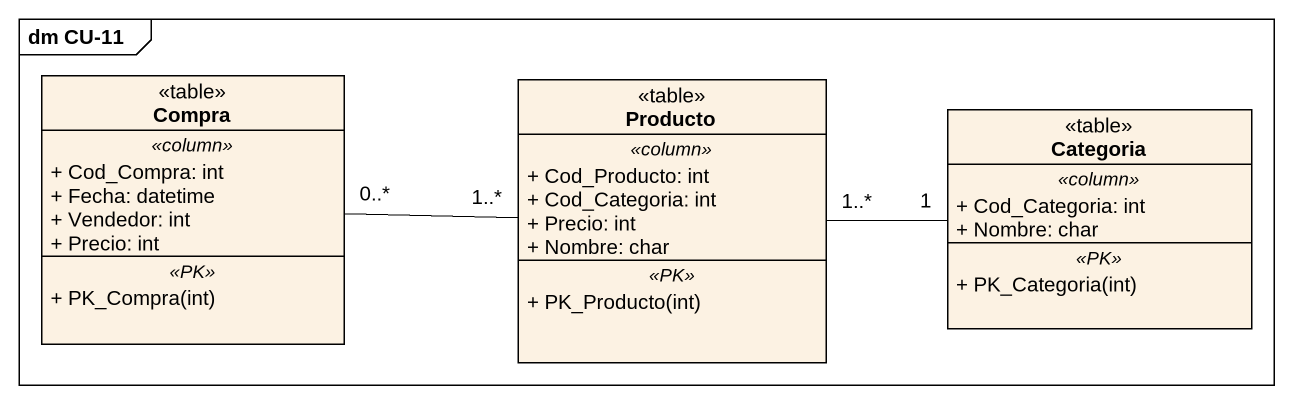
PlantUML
@startuml
mainframe dm CU-11
hide circle
hide empty members
skinparam classAttributeIconSize 0
class Compra <<table>> {
  .. <<column>> ..
  + Cod_Compra: int
  + Fecha: datetime
  + Vendedor: int
  + Precio: int
  .. <<PK>> ..
  + PK_Compra(int)
}
class Producto <<table>> {
  .. <<column>> ..
  + Cod_Producto: int
  + Cod_Categoria: int
  + Precio: int
  + Nombre: char
  .. <<PK>> ..
  + PK_Producto(int)
}
class Categoria <<table>> {
  .. <<column>> ..
  + Cod_Categoria: int
  + Nombre: char
  .. <<PK>> ..
  + PK_Categoria(int)
}
Compra "0..*" -right- "1..*" Producto
Producto "1..*" -right- "1" Categoria
@enduml
